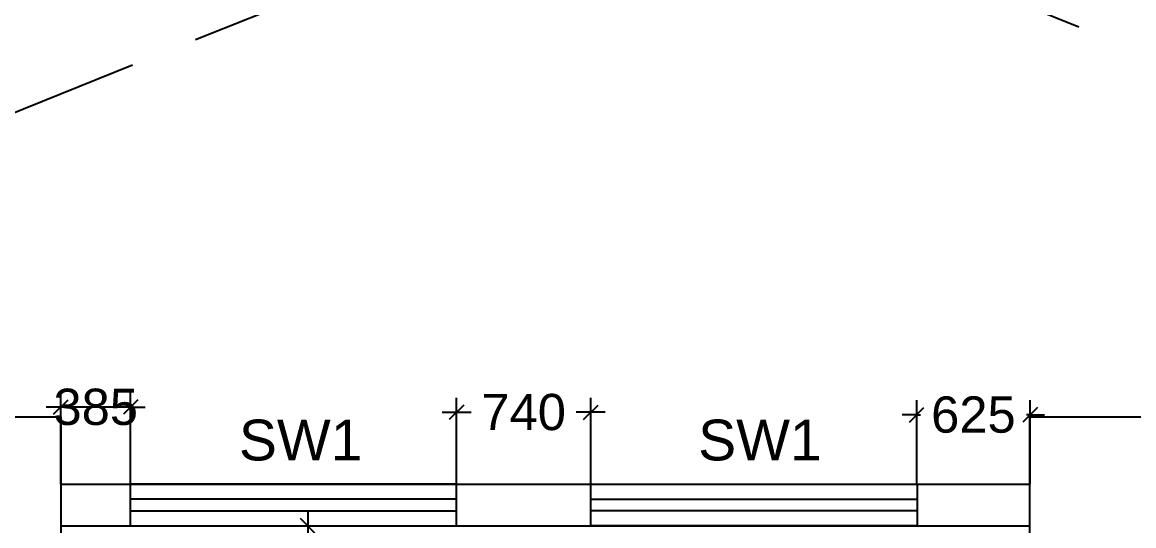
# Model space of a CAD drawing. Extents: x 6345096 to 6738923, y -6490958 to -6305885.
# Drawn here: x 6623605 to 6629733, y -6440579 to -6437802 of the extents above; entities that cross this region are included whole.
import ezdxf
from ezdxf.enums import TextEntityAlignment as Align

# ---------------------------------------------------------------- set-up
doc = ezdxf.new("R2010")
doc.units = 0
doc.header["$LTSCALE"] = 600
doc.header["$MEASUREMENT"] = 0
doc.header["$PDMODE"] = 35
doc.linetypes.add('HIDDEN', pattern=[0.375, 0.25, -0.125])
doc.linetypes.add('HIDDEN2', pattern=[0.1875, 0.125, -0.0625])
doc.layers.get('0').update_dxf_attribs({"linetype": 'CONTINUOUS'})
doc.layers.get('Defpoints').update_dxf_attribs({"linetype": 'CONTINUOUS'})
for name, color, linetype in [('Duct', 8, 'CONTINUOUS'), ('HS', 251, 'CONTINUOUS'), ('joinery', 7, 'CONTINUOUS'), ('LA-column', 3, 'CONTINUOUS'), ('Walls', 7, 'CONTINUOUS'), ('WIN', 151, 'CONTINUOUS'), ('Working Dim', 5, 'CONTINUOUS')]:
    doc.layers.add(name, color=color, linetype=linetype)
doc.styles.add('ari', font='arial.ttf')
doc.dimstyles.new('int. dim', dxfattribs={"dimtxt": 200, "dimasz": 80, "dimexe": 80, "dimexo": 0, "dimgap": 70, "dimtad": 0, "dimdec": 0, "dimzin": 12, "dimdsep": 46, "dimtxsty": 'ari', "dimblk": 'OBLIQUE', "dimcen": 2, "dimdle": 80, "dimclrd": 256, "dimclre": 256, "dimclrt": 6, "dimadec": 0, "dimazin": 0, "dimtfac": 1, "dimtdec": 0, "dimtix": 1, "dimtmove": 2, "dimatfit": 3, "dimfxl": 1, "dimtolj": 1, "dimtzin": 0, "dimlwd": -1, "dimlwe": -1, "dimarcsym": 0})

# ---------------------------------------------------------------- blocks, each defined once
blk = doc.blocks.new('_Oblique')
at = {"color": 0, "linetype": 'ByBlock', "lineweight": -2}
blk.add_line((-0.5, -0.5), (0.5, 0.5), dxfattribs=at)
blk = doc.blocks.new('*D2210')
at = {"layer": 'Defpoints', "color": 0, "transparency": 16777216}
for p in [(6625028, -6440578.8, -1), (6625178.5, -6440578.8), (6625030, -6444293.8, 0.7)]:
    blk.add_point(p, dxfattribs=at)
at = {"layer": 'Working Dim', "transparency": 16777216}
for p, q in [((6625178.5, -6440498.8), (6625178.5, -6442067)), ((6625028, -6440578.8), (6625258.5, -6440578.8)), ((6625178.5, -6444373.8), (6625178.5, -6442805.6)), ((6625030, -6444293.8), (6625258.5, -6444293.8))]:
    blk.add_line(p, q, dxfattribs=at)
at = {"layer": 'Working Dim', "transparency": 16777216, "xscale": 80, "yscale": 80, "zscale": 80}
for p, rotation in [((6625178.5, -6440578.8), 90), ((6625178.5, -6444293.8), 270)]:
    blk.add_blockref('_Oblique', p, dxfattribs=dict(at, rotation=rotation))
at = {"layer": 'Working Dim', "color": 6, "transparency": 16777216, "insert": (6625178.5, -6442436.3), "char_height": 200, "attachment_point": 5, "rotation": 90, "style": 'ari'}
blk.add_mtext('\\A1;3715', dxfattribs=at)
blk = doc.blocks.new('*D2250')
at = {"layer": 'Defpoints', "color": 0, "transparency": 16777216}
for p in [(6628536.5, -6439966.9), (6628536.5, -6440348.8, -1), (6629161.5, -6440348.7, 5.1)]:
    blk.add_point(p, dxfattribs=at)
at = {"layer": 'Working Dim', "transparency": 16777216}
for p, q in [((6628536.5, -6440348.8), (6628536.5, -6439886.9)), ((6629161.5, -6440348.7), (6629161.5, -6439886.9)), ((6628536.5, -6439966.9), (6628456.5, -6439966.9)), ((6628536.5, -6439966.9), (6628556.8, -6439966.9)), ((6629161.5, -6439966.9), (6629141.3, -6439966.9)), ((6629161.5, -6439966.9), (6629241.5, -6439966.9))]:
    blk.add_line(p, q, dxfattribs=at)
at = {"layer": 'Working Dim', "transparency": 16777216, "xscale": 80, "yscale": 80, "zscale": 80}
blk.add_blockref('_Oblique', (6628536.5, -6439966.9), dxfattribs=at)
at = {"layer": 'Working Dim', "transparency": 16777216, "xscale": 80, "yscale": 80, "zscale": 80, "rotation": 180}
blk.add_blockref('_Oblique', (6629161.5, -6439966.9), dxfattribs=at)
at = {"layer": 'Working Dim', "color": 6, "transparency": 16777216, "insert": (6628849, -6439966.9), "char_height": 200, "attachment_point": 5, "style": 'ari'}
blk.add_mtext('\\A1;625', dxfattribs=at)
blk = doc.blocks.new('*D2253')
at = {"layer": 'Defpoints', "color": 0, "transparency": 16777216}
for p in [(6625999.5, -6439952.9), (6625999.5, -6440348.8, 2.1), (6626739.5, -6440348.8, 5.1)]:
    blk.add_point(p, dxfattribs=at)
at = {"layer": 'Working Dim', "transparency": 16777216}
for p, q in [((6625999.5, -6440348.8), (6625999.5, -6439872.9)), ((6626739.5, -6440348.8), (6626739.5, -6439872.9)), ((6625919.5, -6439952.9), (6626079.8, -6439952.9)), ((6626819.5, -6439952.9), (6626659.3, -6439952.9))]:
    blk.add_line(p, q, dxfattribs=at)
at = {"layer": 'Working Dim', "transparency": 16777216, "xscale": 80, "yscale": 80, "zscale": 80, "rotation": 180}
blk.add_blockref('_Oblique', (6625999.5, -6439952.9), dxfattribs=at)
at = {"layer": 'Working Dim', "transparency": 16777216, "xscale": 80, "yscale": 80, "zscale": 80}
blk.add_blockref('_Oblique', (6626739.5, -6439952.9), dxfattribs=at)
at = {"layer": 'Working Dim', "color": 6, "transparency": 16777216, "insert": (6626369.5, -6439952.9), "char_height": 200, "attachment_point": 5, "style": 'ari'}
blk.add_mtext('\\A1;740', dxfattribs=at)
blk = doc.blocks.new('*D2254')
at = {"layer": 'Defpoints', "color": 0, "transparency": 16777216}
for p in [(6623817.5, -6439924.2), (6623817.5, -6440348.7, 5.1), (6624202.5, -6440348.7, -1)]:
    blk.add_point(p, dxfattribs=at)
at = {"layer": 'Working Dim', "transparency": 16777216}
for p, q in [((6623817.5, -6440348.7), (6623817.5, -6439844.2)), ((6624202.5, -6440348.7), (6624202.5, -6439844.2)), ((6623817.5, -6439924.2), (6623737.5, -6439924.2)), ((6624202.5, -6439924.2), (6623817.5, -6439924.2)), ((6624202.5, -6439924.2), (6624282.5, -6439924.2))]:
    blk.add_line(p, q, dxfattribs=at)
at = {"layer": 'Working Dim', "transparency": 16777216, "xscale": 80, "yscale": 80, "zscale": 80}
blk.add_blockref('_Oblique', (6623817.5, -6439924.2), dxfattribs=at)
at = {"layer": 'Working Dim', "transparency": 16777216, "xscale": 80, "yscale": 80, "zscale": 80, "rotation": 180}
blk.add_blockref('_Oblique', (6624202.5, -6439924.2), dxfattribs=at)
at = {"layer": 'Working Dim', "color": 6, "transparency": 16777216, "insert": (6624010, -6439924.2), "char_height": 200, "attachment_point": 5, "style": 'ari'}
blk.add_mtext('\\A1;385', dxfattribs=at)
blk = doc.blocks.new('A$C2CD672AE')
at = {"layer": 'Walls', "color": 8, "linetype": 'HIDDEN'}
blk.add_line((93498, 16075.1), (98842.2, 16075), dxfattribs=at)

msp = doc.modelspace()

# ---------------------------------------------------------------- linework, layer by layer
at = {"layer": 'Duct', "color": 8, "linetype": 'HIDDEN2', "ltscale": 10}
for p, q in [((6635692.042, -6433418.828, -3.473), (6618993.541, -6440139.542, -2.798)), ((6635692.042, -6440348.794, -1.476), (6618993.541, -6433628.08, -0.801)), ((6635692.042, -6440348.794, -1.476), (6618993.541, -6433628.081, -0.801))]:
    msp.add_line(p, q, dxfattribs=at)
at = {"layer": 'LA-column', "color": 2, "elevation": 5.131}
for points in [[(6623067.531, -6440728.875), (6623067.531, -6439978.875), (6623817.531, -6439978.875), (6623817.531, -6440728.875)], [(6629160.532, -6440728.875), (6629160.532, -6439978.875), (6629910.532, -6439978.875), (6629910.532, -6440728.875)]]:
    msp.add_lwpolyline(points, close=True, dxfattribs=at)
at = {"layer": 'Walls', "linetype": 'Continuous'}
for p, q in [((6623817.541, -6440348.728, -2.848), (6629161.541, -6440348.728, -2.848)), ((6623817.541, -6440578.728, -2.848), (6629161.541, -6440578.728, -2.848))]:
    msp.add_line(p, q, dxfattribs=at)
at = {"layer": 'WIN', "linetype": 'Continuous', "elevation": -2.848}
for points in [[(6625999.541, -6440348.759), (6624199.541, -6440348.759), (6624199.541, -6440578.76), (6625999.541, -6440578.76)], [(6626739.541, -6440348.759), (6628539.541, -6440348.759), (6628539.541, -6440578.76), (6626739.541, -6440578.76)], [(6625999.541, -6440431.543), (6624199.541, -6440431.543), (6624199.541, -6440495.976), (6625999.541, -6440495.976)], [(6626739.541, -6440431.543), (6628539.541, -6440431.543), (6628539.541, -6440495.976), (6626739.541, -6440495.976)]]:
    msp.add_lwpolyline(points, close=True, dxfattribs=at)
at = {"layer": 'WIN', "color": 8, "linetype": 'HIDDEN'}
for points, elevation in [([(6625999.628, -6440348.759), (6624199.628, -6440348.759), (6624199.628, -6440578.76), (6625999.628, -6440578.76)], -2.848), ([(6625999.628, -6440348.759), (6624199.628, -6440348.759), (6624199.628, -6440578.76), (6625999.628, -6440578.76)], 5.322), ([(6626739.628, -6440348.759), (6628539.628, -6440348.759), (6628539.628, -6440578.76), (6626739.628, -6440578.76)], -2.848), ([(6626739.628, -6440348.759), (6628539.628, -6440348.759), (6628539.628, -6440578.76), (6626739.628, -6440578.76)], 5.322), ([(6625999.628, -6440431.543), (6624199.628, -6440431.543), (6624199.628, -6440495.976), (6625999.628, -6440495.976)], -2.848), ([(6625999.628, -6440431.543), (6624199.628, -6440431.543), (6624199.628, -6440495.976), (6625999.628, -6440495.976)], 5.322), ([(6626739.628, -6440431.543), (6628539.628, -6440431.543), (6628539.628, -6440495.976), (6626739.628, -6440495.976)], -2.848), ([(6626739.628, -6440431.543), (6628539.628, -6440431.543), (6628539.628, -6440495.976), (6626739.628, -6440495.976)], 5.322)]:
    msp.add_lwpolyline(points, close=True, dxfattribs=dict(at, elevation=elevation))

# ---------------------------------------------------------------- block references
at = {"layer": 'HS'}
msp.add_blockref('A$C2CD672AE', (6530319.294, -6456423.902, 8.17), dxfattribs=at)

# ---------------------------------------------------------------- texts
at = {"layer": 'joinery', "style": 'ari'}
for p in [(6625139.814, -6440218.498, -3.819), (6627671.989, -6440218.498, -3.819)]:
    msp.add_text('SW1', height=225, dxfattribs=at).set_placement(p, align=Align.CENTER)

# ---------------------------------------------------------------- dimensions: what is measured, and where the dimension line sits
at = {"layer": 'Working Dim'}
for base, p1, p2, angle, picture, middle in [((6623817.541, -6439924.168, -2.848), (6624202.541, -6440348.728, -3.819), (6623817.541, -6440348.728, 2.283), 180, '*D2254', (6624010.041, -6439924.168, -2.848)), ((6625999.541, -6439952.929, -5.911), (6626739.541, -6440348.759, -0.78), (6625999.541, -6440348.791, -3.819), 180, '*D2253', (6626369.541, -6439952.929, -5.911)), ((6628536.541, -6439966.892, -2.848), (6629161.541, -6440348.728, 2.283), (6628536.541, -6440348.759, -3.819), 180, '*D2250', (6628849.041, -6439966.892, -2.848)), ((6625178.54, -6440578.76, -2.848), (6625029.952, -6444293.788, -2.168), (6625027.952, -6440578.76, -3.819), 90, '*D2210', (6625178.54, -6442436.274, -2.848))]:
    dim = msp.add_linear_dim(base=base, p1=p1, p2=p2, angle=angle, dimstyle='int. dim', override={"dimtxt": 200}, dxfattribs=at)
    dim.commit()
    dim.dimension.update_dxf_attribs({"geometry": picture, "text_midpoint": middle})

doc.saveas('drawing.dxf')
